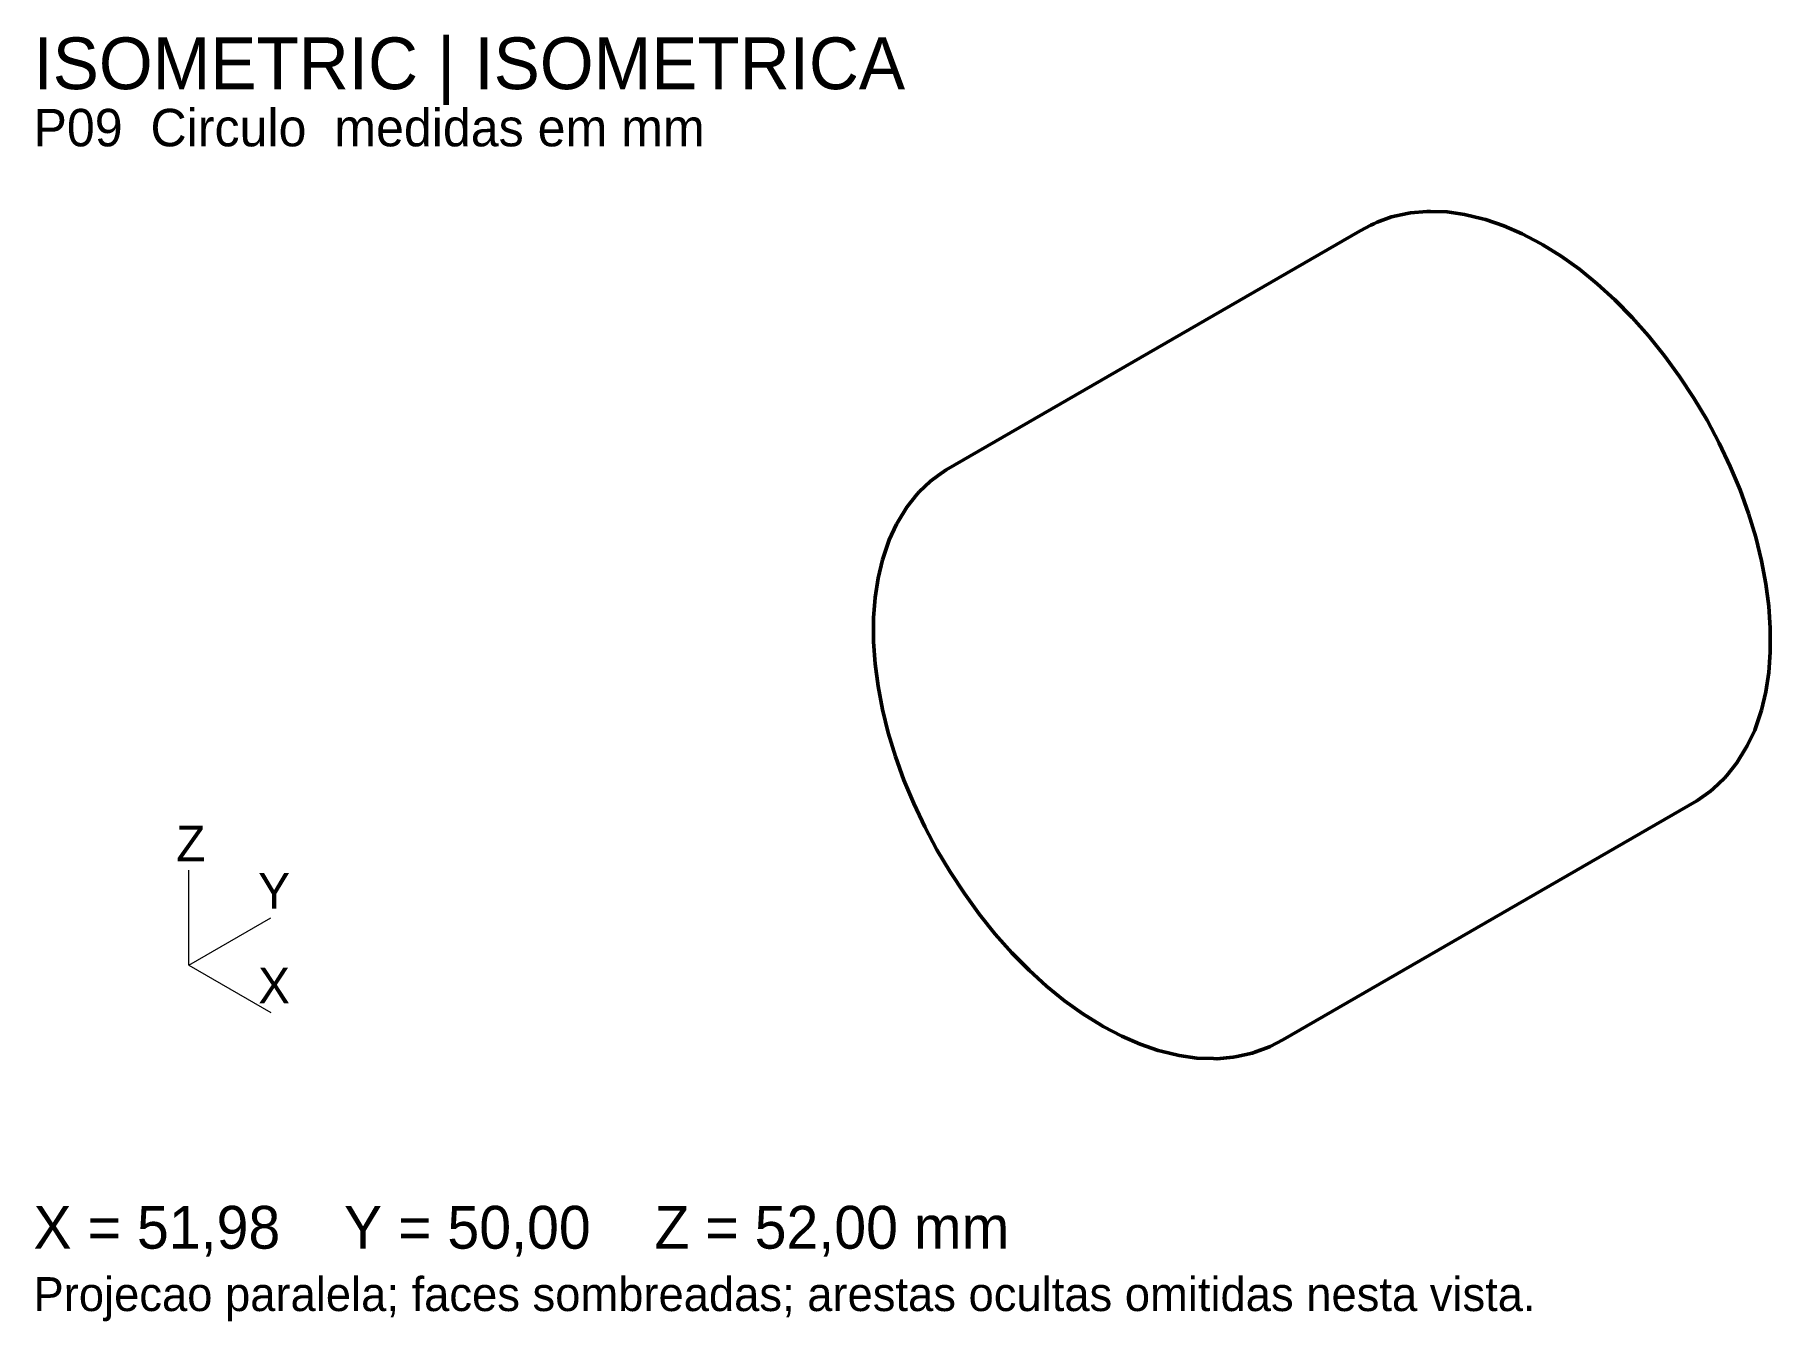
# Model space of a CAD drawing. Header units: millimetres. Extents: x 5 to 142, y 6 to 107.
import ezdxf

# ---------------------------------------------------------------- set-up
doc = ezdxf.new("R2010")
doc.units = ezdxf.units.MM
for name, color, linetype, lineweight in [('TEXT', 7, 'CONTINUOUS', 18), ('THIN', 7, 'CONTINUOUS', 18), ('VISIBLE', 7, 'CONTINUOUS', 50)]:
    doc.layers.add(name, color=color, linetype=linetype, lineweight=lineweight)

msp = doc.modelspace()

# ---------------------------------------------------------------- linework, layer by layer
at = {"layer": 'THIN'}
for q in [(17.52, 41.08), (23.96, 37.36), (23.96, 29.92)]:
    msp.add_line((17.52, 33.64), q, dxfattribs=at)
at = {"layer": 'VISIBLE'}
for p, q in [((113.22, 92.69), (113.49, 92.74)), ((113.49, 92.74), (114.77, 92.86)), ((114.77, 92.86), (115.04, 92.85)), ((115.04, 92.85), (116.36, 92.81)), ((116.36, 92.81), (117.73, 92.62)), ((109.53, 91.32), (110.36, 91.78)), ((110.36, 91.78), (110.6, 91.89)), ((110.6, 91.89), (110.86, 92)), ((110.86, 92), (112, 92.42)), ((112, 92.42), (113.22, 92.69)), ((117.73, 92.62), (119.14, 92.28)), ((119.14, 92.28), (119.38, 92.22)), ((119.38, 92.22), (120.8, 91.73)), ((120.8, 91.73), (122.24, 91.1)), ((77, 72.54), (109.53, 91.32)), ((122.24, 91.1), (123.7, 90.33)), ((123.7, 90.33), (123.87, 90.23)), ((123.87, 90.23), (125.31, 89.33)), ((125.31, 89.33), (126.74, 88.31)), ((126.74, 88.31), (128.15, 87.16)), ((128.15, 87.16), (129.53, 85.9)), ((129.53, 85.9), (130.88, 84.53)), ((130.88, 84.53), (132.18, 83.07)), ((132.18, 83.07), (133.43, 81.52)), ((133.43, 81.52), (134.61, 79.89)), ((134.61, 79.89), (135.73, 78.19)), ((135.73, 78.19), (136.77, 76.44)), ((136.77, 76.44), (137.72, 74.65)), ((137.72, 74.65), (138.59, 72.82)), ((76.37, 72.1), (77, 72.54)), ((138.59, 72.82), (139.36, 70.97)), ((74.9, 70.81), (75.79, 71.66)), ((75.79, 71.66), (76.37, 72.1)), ((139.36, 70.97), (140.02, 69.11)), ((73.24, 68.5), (73.93, 69.62)), ((73.93, 69.62), (74.72, 70.6)), ((74.9, 70.81), (74.72, 70.6)), ((72.54, 67.04), (73.12, 68.27)), ((73.24, 68.5), (73.12, 68.27)), ((140.02, 69.11), (140.59, 67.25)), ((72.08, 65.71), (72.54, 67.04)), ((140.59, 67.25), (141.05, 65.41)), ((71.66, 64.04), (72.01, 65.47)), ((72.08, 65.71), (72.01, 65.47)), ((141.05, 65.41), (141.39, 63.6)), ((71.43, 62.52), (71.66, 64.04)), ((141.39, 63.6), (141.62, 61.83)), ((71.31, 60.91), (71.43, 62.52)), ((141.62, 61.83), (141.74, 60.1)), ((71.31, 60.91), (71.31, 60.7)), ((71.31, 59.04), (71.31, 60.7)), ((141.74, 58.44), (141.74, 60.1)), ((71.31, 59.04), (71.43, 57.31)), ((71.43, 57.31), (71.66, 55.54)), ((141.62, 56.62), (141.74, 58.23)), ((141.74, 58.44), (141.74, 58.23)), ((141.39, 55.1), (141.62, 56.62)), ((71.66, 55.54), (72, 53.73)), ((141.04, 53.67), (141.39, 55.1)), ((72, 53.73), (72.46, 51.89)), ((140.51, 52.09), (140.97, 53.43)), ((141.04, 53.67), (140.97, 53.43)), ((72.46, 51.89), (73.02, 50.03)), ((139.93, 50.87), (140.51, 52.09)), ((139.12, 49.52), (139.8, 50.64)), ((139.93, 50.87), (139.8, 50.64)), ((73.02, 50.03), (73.69, 48.17)), ((138.33, 48.54), (139.12, 49.52)), ((73.69, 48.17), (74.46, 46.32)), ((137.26, 47.48), (138.15, 48.33)), ((138.33, 48.54), (138.15, 48.33)), ((103.45, 27.77), (135.97, 46.55)), ((135.97, 46.55), (136.05, 46.6)), ((136.05, 46.6), (137.03, 47.31)), ((137.26, 47.48), (137.03, 47.31)), ((74.46, 46.32), (75.33, 44.49)), ((75.33, 44.49), (76.28, 42.7)), ((76.28, 42.7), (77.32, 40.95)), ((77.32, 40.95), (78.44, 39.25)), ((78.44, 39.25), (79.62, 37.62)), ((79.62, 37.62), (80.87, 36.07)), ((80.87, 36.07), (82.17, 34.61)), ((82.17, 34.61), (83.52, 33.24)), ((83.52, 33.24), (84.9, 31.98)), ((84.9, 31.98), (86.31, 30.83)), ((86.31, 30.83), (87.74, 29.81)), ((87.74, 29.81), (89.18, 28.91)), ((89.18, 28.91), (89.35, 28.81)), ((89.35, 28.81), (90.8, 28.04)), ((90.8, 28.04), (92.25, 27.41)), ((92.25, 27.41), (93.67, 26.92)), ((102.45, 27.25), (103.45, 27.77)), ((93.67, 26.92), (93.91, 26.86)), ((93.91, 26.86), (95.32, 26.52)), ((95.32, 26.52), (96.69, 26.33)), ((96.69, 26.33), (98.01, 26.29)), ((98.01, 26.29), (98.28, 26.28)), ((98.28, 26.28), (99.56, 26.39)), ((99.56, 26.39), (99.83, 26.45)), ((99.83, 26.45), (101.05, 26.72)), ((101.05, 26.72), (102.19, 27.14)), ((101.31, 26.83), (102.19, 27.14)), ((101.31, 26.83), (101.9, 27.03)), ((101.9, 27.03), (102.19, 27.14)), ((102.19, 27.14), (102.45, 27.25))]:
    msp.add_line(p, q, dxfattribs=at)

# ---------------------------------------------------------------- texts
at = {"layer": 'TEXT'}
for s, height, p in [('ISOMETRIC | ISOMETRICA', 4.0648, (5.33, 102.46)), ('P09  Circulo  medidas em mm', 2.9434, (5.33, 97.97)), ('Z', 2.8, (16.54, 41.78)), ('Y', 2.8, (22.98, 38.06)), ('X', 2.8, (22.98, 30.62)), ('X = 51,98    Y = 50,00    Z = 52,00 mm', 3.3639, (5.33, 11.35)), ('Projecao paralela; faces sombreadas; arestas ocultas omitidas nesta vista.', 2.6631, (5.33, 6.45))]:
    msp.add_text(s, height=height, dxfattribs=at).set_placement(p)

doc.saveas('drawing.dxf')
